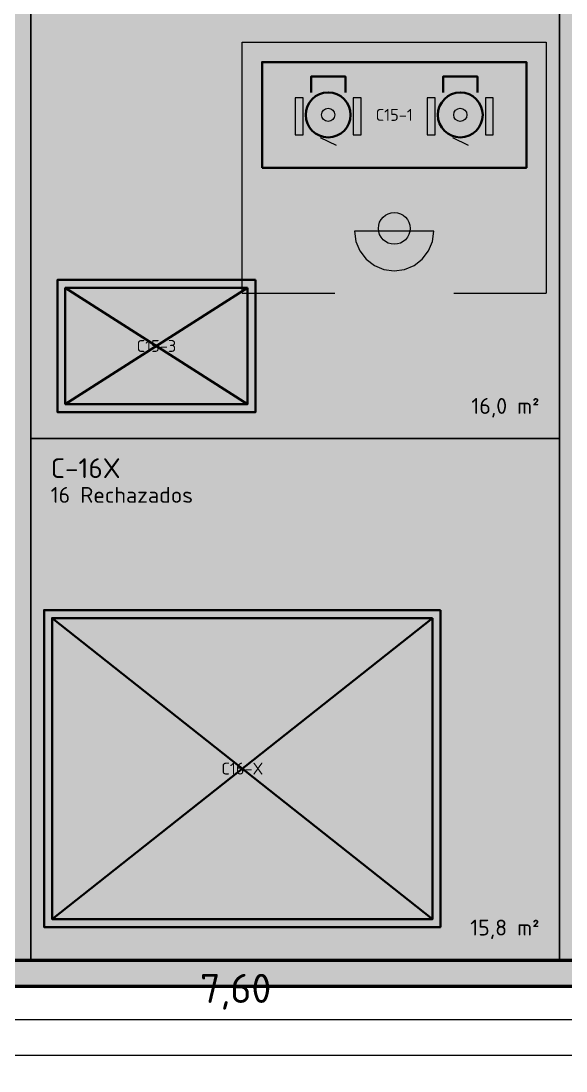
# Model space of a CAD drawing. Header units: millimetres. Extents: x 0 to 1189, y 0 to 841.
# Drawn here: x 484.8 to 526, y 211.6 to 291.1 of the extents above; entities that cross this region are included whole.
import ezdxf
from ezdxf.enums import TextEntityAlignment as Align

# ---------------------------------------------------------------- set-up
doc = ezdxf.new("R2010")
doc.units = ezdxf.units.MM
doc.linetypes.add('IRAM-F-TRAZO-PUNTO', pattern=[20, 15, -2, 1, -2])
for name, color, linetype, lineweight, true_color in [('A-AREA-TRABAJO', 30, 'CONTINUOUS', 13, 0xeb963c), ('A-DEM-AM', 2, 'CONTINUOUS', 35, 0xd7a500), ('A-DEM-RO', 1, 'CONTINUOUS', 35, 0xd21e1e), ('A-EQUIPO', 30, 'CONTINUOUS', 35, 0xe67800)]:
    doc.layers.add(name, color=color, linetype=linetype, lineweight=lineweight, true_color=true_color)
for name, color, linetype, lineweight in [('A-COTA', 7, 'CONTINUOUS', 18), ('A-EJE', 1, 'IRAM-F-TRAZO-PUNTO', 18), ('A-EQUIPO-FINO', 8, 'CONTINUOUS', 13), ('A-EQUIPO-RELLENO', 9, 'CONTINUOUS', 13), ('A-MURO', 7, 'CONTINUOUS', 50), ('A-OPERARIO', 6, 'CONTINUOUS', 18), ('A-RELLENO', 9, 'CONTINUOUS', 13), ('A-SECTOR', 1, 'CONTINUOUS', 25), ('A-SECTOR-TXT', 1, 'CONTINUOUS', 25), ('A-TEXTO', 7, 'CONTINUOUS', 18)]:
    doc.layers.add(name, color=color, linetype=linetype, lineweight=lineweight)
doc.styles.add('ISO3098', font='isocpeur.ttf')
doc.dimstyles.new('FLAMA-IRAM', dxfattribs={"dimtxt": 3.5, "dimasz": 3.5, "dimexe": 2, "dimexo": 1.5, "dimgap": 1, "dimtad": 1, "dimdec": 1, "dimtxsty": 'ISO3098', "dimblk": 'IRAM_FLECHA', "dimblk1": 'IRAM_FLECHA', "dimblk2": 'IRAM_FLECHA', "dimcen": 2.5, "dimclrd": 3, "dimclre": 3, "dimclrt": 3, "dimazin": 3, "dimtfac": 1, "dimtmove": 0, "dimatfit": 3, "dimlwd": 18, "dimlwe": 18})

# ---------------------------------------------------------------- blocks, each defined once
blk = doc.blocks.new('IRAM_FLECHA')
blk.add_solid([(0, 0), (-1, 0.125), (-1, -0.125)])

msp = doc.modelspace()

# ---------------------------------------------------------------- hatches: boundary and pattern name
at = {"layer": 'A-EQUIPO-RELLENO', "true_color": 0xf0786e}
h = msp.add_hatch(color=7, dxfattribs=at)
h.dxf.hatch_style = 1
h.paths.add_polyline_path([(509.7, 284), (509.642, 284.44), (509.472, 284.85), (509.202, 285.202), (508.85, 285.472), (508.44, 285.642), (508, 285.7), (507.56, 285.642), (507.15, 285.472), (506.798, 285.202), (506.528, 284.85), (506.358, 284.44), (506.3, 284), (506.358, 283.56), (506.528, 283.15), (506.798, 282.798), (507.15, 282.528), (507.56, 282.358), (508, 282.3), (508.44, 282.358), (508.85, 282.528), (509.202, 282.798), (509.472, 283.15), (509.642, 283.56)])
h = msp.add_hatch(color=7, dxfattribs=at)
h.dxf.hatch_style = 1
h.paths.add_polyline_path([(519.7, 284), (519.642, 284.44), (519.472, 284.85), (519.202, 285.202), (518.85, 285.472), (518.44, 285.642), (518, 285.7), (517.56, 285.642), (517.15, 285.472), (516.798, 285.202), (516.528, 284.85), (516.358, 284.44), (516.3, 284), (516.358, 283.56), (516.528, 283.15), (516.798, 282.798), (517.15, 282.528), (517.56, 282.358), (518, 282.3), (518.44, 282.358), (518.85, 282.528), (519.202, 282.798), (519.472, 283.15), (519.642, 283.56)])
at = {"layer": 'A-EQUIPO-RELLENO', "true_color": 0x969ba0}
h = msp.add_hatch(color=7, dxfattribs=at)
h.dxf.hatch_style = 1
h.paths.add_polyline_path([(505.5, 282.5), (506.1, 282.5), (506.1, 285.3), (505.5, 285.3)])
h = msp.add_hatch(color=7, dxfattribs=at)
h.dxf.hatch_style = 1
h.paths.add_polyline_path([(509.9, 282.5), (510.5, 282.5), (510.5, 285.3), (509.9, 285.3)])
h = msp.add_hatch(color=7, dxfattribs=at)
h.dxf.hatch_style = 1
h.paths.add_polyline_path([(515.5, 282.5), (516.1, 282.5), (516.1, 285.3), (515.5, 285.3)])
h = msp.add_hatch(color=7, dxfattribs=at)
h.dxf.hatch_style = 1
h.paths.add_polyline_path([(519.9, 282.5), (520.5, 282.5), (520.5, 285.3), (519.9, 285.3)])
at = {"layer": 'A-EQUIPO-RELLENO', "true_color": 0xffffff}
h = msp.add_hatch(color=7, dxfattribs=at)
h.dxf.hatch_style = 1
h.paths.add_polyline_path([(514.2, 275.4), (514.159, 275.711), (514.039, 276), (513.849, 276.249), (513.6, 276.439), (513.311, 276.559), (513, 276.6), (512.689, 276.559), (512.4, 276.439), (512.151, 276.249), (511.961, 276), (511.841, 275.711), (511.8, 275.4), (511.841, 275.089), (511.961, 274.8), (512.151, 274.551), (512.4, 274.361), (512.689, 274.241), (513, 274.2), (513.311, 274.241), (513.6, 274.361), (513.849, 274.551), (514.039, 274.8), (514.159, 275.089)])
at = {"layer": 'A-EQUIPO-RELLENO', "true_color": 0xfae1f5}
h = msp.add_hatch(color=7, dxfattribs=at)
h.dxf.hatch_style = 1
h.paths.add_polyline_path([(510, 275.2), (510.102, 274.424), (510.402, 273.7), (510.879, 273.079), (511.5, 272.602), (512.224, 272.302), (513, 272.2), (513.776, 272.302), (514.5, 272.602), (515.121, 273.079), (515.598, 273.7), (515.898, 274.424), (516, 275.2), (510, 275.2)])
at = {"layer": 'A-MURO', "true_color": 0x464646}
h = msp.add_hatch(color=7, dxfattribs=at)
h.dxf.hatch_style = 1
h.paths.add_polyline_path([(480.5, 218), (480.5, 220), (618, 220), (618, 218)])
at = {"layer": 'A-RELLENO', "true_color": 0xf8d9c0}
h = msp.add_hatch(color=7, dxfattribs=at)
h.dxf.hatch_style = 1
h.paths.add_polyline_path([(465.5, 220), (485.5, 220), (485.5, 299.5), (465.5, 299.5)])
h = msp.add_hatch(color=7, dxfattribs=at)
h.dxf.hatch_style = 1
h.paths.add_polyline_path([(485.5, 259.5), (525.5, 259.5), (525.5, 299.5), (485.5, 299.5)])
at = {"layer": 'A-RELLENO', "true_color": 0xc8e8c8}
h = msp.add_hatch(color=7, dxfattribs=at)
h.dxf.hatch_style = 1
h.paths.add_polyline_path([(525.5, 220), (660.5, 220), (660.5, 299.5), (525.5, 299.5)])
h = msp.add_hatch(color=7, dxfattribs=at)
h.dxf.hatch_style = 1
h.paths.add_polyline_path([(485.5, 220), (525.5, 220), (525.5, 259.5), (485.5, 259.5)])

# ---------------------------------------------------------------- linework, layer by layer
at = {"layer": 'A-AREA-TRABAJO'}
for p, q in [((501.5, 270.5), (508.5, 270.5)), ((517.5, 270.5), (524.5, 270.5))]:
    msp.add_line(p, q, dxfattribs=at)
msp.add_lwpolyline([(501.5, 270.5), (501.5, 289.5), (524.5, 289.5), (524.5, 270.5)], dxfattribs=at)
at = {"layer": 'A-DEM-AM'}
msp.add_lwpolyline([(503, 280), (523, 280), (523, 288), (503, 288)], close=True, dxfattribs=at)
at = {"layer": 'A-DEM-RO'}
for p, q in [((501.9, 270.9), (488.1, 262.1)), ((501.9, 262.1), (488.1, 270.9)), ((515.9, 245.9), (487.1, 223.1)), ((515.9, 223.1), (487.1, 245.9))]:
    msp.add_line(p, q, dxfattribs=at)
for points in [[(502.5, 271.5), (487.5, 271.5), (487.5, 261.5), (502.5, 261.5)], [(501.9, 270.9), (488.1, 270.9), (488.1, 262.1), (501.9, 262.1)], [(516.5, 246.5), (486.5, 246.5), (486.5, 222.5), (516.5, 222.5)], [(515.9, 245.9), (487.1, 245.9), (487.1, 223.1), (515.9, 223.1)]]:
    msp.add_lwpolyline(points, close=True, dxfattribs=at)
at = {"layer": 'A-EJE'}
msp.add_line((48, 220), (878, 220), dxfattribs=at)
at = {"layer": 'A-EQUIPO'}
for points in [[(506.7, 285.7), (506.7, 286.9), (509.3, 286.9), (509.3, 285.7)], [(516.7, 285.7), (516.7, 286.9), (519.3, 286.9), (519.3, 285.7)]]:
    msp.add_lwpolyline(points, dxfattribs=at)
for centre in [(508, 284), (518, 284)]:
    msp.add_circle(centre, 1.7, dxfattribs=at)
at = {"layer": 'A-EQUIPO-FINO'}
for p, q in [((507.4, 282.3), (508.6, 281.7)), ((517.4, 282.3), (518.6, 281.7))]:
    msp.add_line(p, q, dxfattribs=at)
for points in [[(505.5, 282.5), (506.1, 282.5), (506.1, 285.3), (505.5, 285.3)], [(509.9, 282.5), (510.5, 282.5), (510.5, 285.3), (509.9, 285.3)], [(515.5, 282.5), (516.1, 282.5), (516.1, 285.3), (515.5, 285.3)], [(519.9, 282.5), (520.5, 282.5), (520.5, 285.3), (519.9, 285.3)]]:
    msp.add_lwpolyline(points, close=True, dxfattribs=at)
for centre in [(508, 284), (518, 284)]:
    msp.add_circle(centre, 0.5, dxfattribs=at)
at = {"layer": 'A-MURO'}
msp.add_lwpolyline([(480.5, 218), (480.5, 220), (618, 220), (618, 218)], close=True, dxfattribs=at)
at = {"layer": 'A-OPERARIO'}
msp.add_lwpolyline([(510, 275.2), (510.102, 274.424), (510.402, 273.7), (510.879, 273.079), (511.5, 272.602), (512.224, 272.302), (513, 272.2), (513.776, 272.302), (514.5, 272.602), (515.121, 273.079), (515.598, 273.7), (515.898, 274.424), (516, 275.2)], close=True, dxfattribs=at)
msp.add_circle((513, 275.4), 1.2, dxfattribs=at)
at = {"layer": 'A-SECTOR'}
for points in [[(465.5, 220), (485.5, 220), (485.5, 299.5), (465.5, 299.5)], [(485.5, 259.5), (525.5, 259.5), (525.5, 299.5), (485.5, 299.5)], [(525.5, 220), (660.5, 220), (660.5, 299.5), (525.5, 299.5)], [(485.5, 220), (525.5, 220), (525.5, 259.5), (485.5, 259.5)]]:
    msp.add_lwpolyline(points, close=True, dxfattribs=at)

# ---------------------------------------------------------------- texts
at = {"layer": 'A-SECTOR-TXT', "style": 'ISO3098'}
for s, p in [('16,0 m²', (524, 261)), ('15,8 m²', (524, 221.5))]:
    msp.add_text(s, height=1.2, dxfattribs=at).set_placement(p, align=Align.BOTTOM_RIGHT)
for s, height, p in [('C-16X', 1.5, (487, 258)), ('16 Rechazados', 1.2, (487, 255.825))]:
    msp.add_text(s, height=height, dxfattribs=at).set_placement(p, align=Align.TOP_LEFT)
at = {"layer": 'A-TEXTO', "style": 'ISO3098'}
for s, p in [('C15-1', (513, 284)), ('C15-3', (495, 266.5)), ('C16-X', (501.5, 234.5))]:
    msp.add_text(s, height=0.9, dxfattribs=at).set_placement(p, align=Align.MIDDLE_CENTER)

# ---------------------------------------------------------------- dimensions: what is measured, and where the dimension line sits
at = {"layer": 'A-COTA'}
for base, p1, p2 in [((83, 212.8), (83, 220), (843, 220)), ((463, 215.5), (463, 220), (539, 220))]:
    msp.add_linear_dim(base=base, p1=p1, p2=p2, dimstyle='FLAMA-IRAM', override={"dimtxt": 2.2, "dimasz": 2.2, "dimexe": 1.2, "dimexo": 1, "dimdec": 2, "dimlfac": 0.1, "dimzin": 0}, dxfattribs=at).render()

doc.saveas('drawing.dxf')
